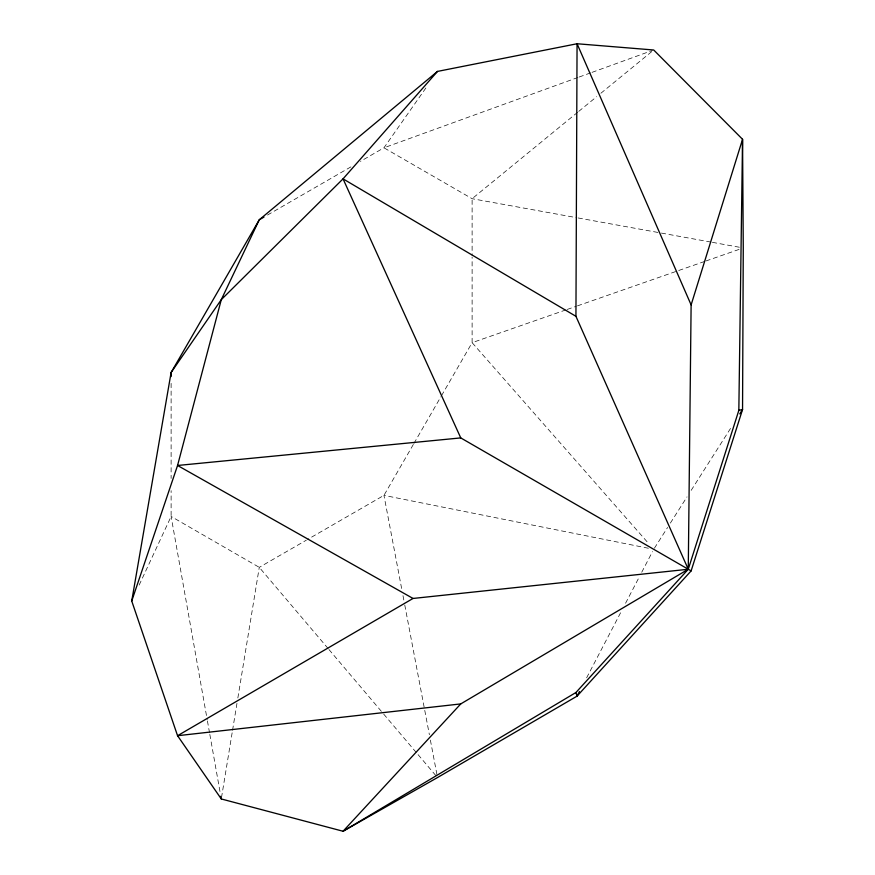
<?xml version="1.0" encoding="UTF-8"?>
<svg xmlns="http://www.w3.org/2000/svg" width="875" height="875" viewBox="0 0 875 875"><rect width="100%" height="100%" fill="white"/><g stroke="black" fill="none" stroke-linecap="round" stroke-linejoin="round"><path stroke-width="0.66" stroke-dasharray="4.38 3.28" d="M221.506 797.617L232.334 731.631M232.553 730.286L236.972 703.358M237.858 697.966L259.273 567.35L306.327 540.181M139.158 585.08L171.117 516.447L171.117 490.645M586.644 677.786L621.972 610.105M625.57 603.225L639.341 576.844M641.736 572.25L652.509 551.6M413.339 444.467L383.95 495.37L307.497 539.503M413.952 443.406L440.891 396.747M441.503 395.686L472.117 342.672L472.117 257.108M654.402 548.22L667.592 527.472M670.37 523.097L687.017 496.891M691.184 490.339L731.445 426.989M425.863 88.014L383.95 147.798L360.434 161.383M577.697 112.241L472.117 198.702L472.117 255.741M578.747 111.377L596.695 96.677M600.917 93.22L653.712 49.995M267.509 215.031L351.017 166.819M577.927 77.47L383.95 147.798L472.117 198.702L576.822 217.722M579.206 77.011L590.767 72.811M592.047 72.352L652.422 50.455M565.928 309.892L472.117 342.672L649.217 544.195M567.208 309.444L576.209 306.305M577.489 305.856L704.714 261.417M705.994 260.969L741.978 248.391M578.156 217.963L660.045 232.827M661.38 233.078L711.047 242.091M712.392 242.342L741.923 247.702M648.364 548.242L383.95 495.37L401.723 588.984M328.092 648.517L259.273 567.35L171.117 516.447L207.189 719.589M328.978 649.556L382.802 713.027M383.677 714.077L417.211 753.616M418.086 754.655L436.614 776.508M402.992 595.667L404.512 603.695M404.764 605.03L429.384 734.748M430.391 740.108L437.248 776.212M207.43 720.934L209.584 733.042M209.825 734.388L220.336 793.581M171.117 383.348L171.117 478.417"/><path stroke-width="1.31" d="M691.119 570.905L688.264 569.253L575.936 316.302L577.062 43.75L653.712 49.995L742.547 139.289L743.269 247.942L742.547 409.522L691.119 570.905L577.062 696.139L437.5 777.547L343.044 831.25L221.287 798.962L177.559 735.711L131.731 601.016L171.117 372.477L259.273 219.778L437.5 71.411L577.062 43.75L691.119 304.894L688.264 569.253L575.936 692.508L343.044 831.25L460.753 703.916L688.264 569.253L738.839 410.353L742.547 139.289L691.119 304.894M131.731 601.016L177.559 465.478L221.287 299.644L259.273 219.778L263.988 217.066M579.458 691.545L577.062 696.139L575.936 692.508M739.769 413.886L742.547 409.522L738.839 410.353M437.5 71.411L343.044 178.861L221.287 299.644L171.117 372.477L171.117 376.556M575.936 316.302L343.044 178.861L460.753 437.905L688.264 569.253L413.033 598.456L177.559 735.711L460.753 703.916M460.753 437.905L177.559 465.478L413.033 598.456M220.817 796.272L221.287 798.962"/></g></svg>
